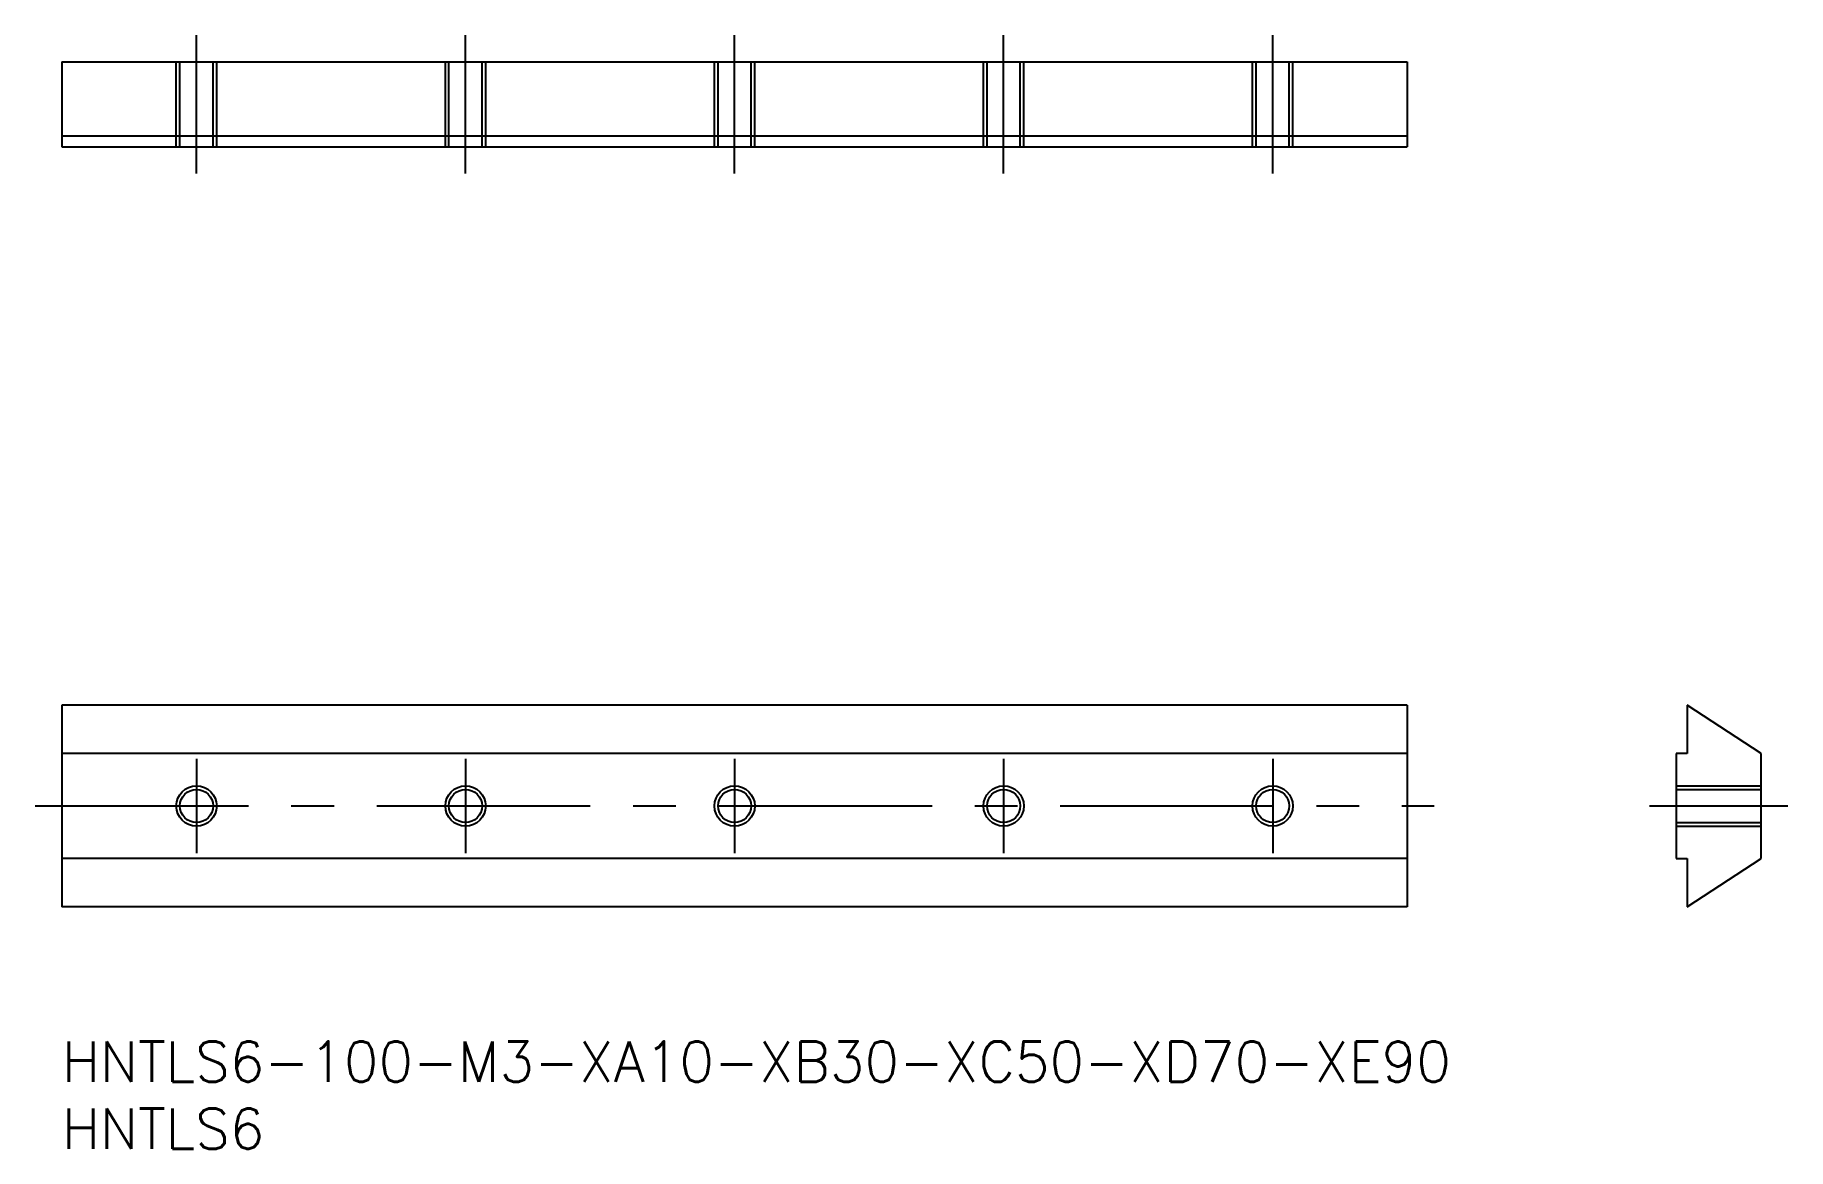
# Model space of a CAD drawing. Extents: x -2 to 128, y -8 to 75.
import ezdxf

# ---------------------------------------------------------------- set-up
doc = ezdxf.new("R2010")
doc.units = 0
doc.header["$LTSCALE"] = 0.5
doc.linetypes.add('CENTER', pattern=[50.8, 31.75, -6.35, 6.35, -6.35])
doc.linetypes.add('DASHED', pattern=[19.05, 12.7, -6.35])
for name, color, linetype in [('MSM_CENTER', 1, 'CENTER'), ('MSM_CONTINUOUS', 7, 'CONTINUOUS'), ('MSM_DASHED', 4, 'DASHED'), ('MSM_NARROW', 5, 'CONTINUOUS'), ('MSM_PART_NUMBER', 7, 'CONTINUOUS')]:
    doc.layers.add(name, color=color, linetype=linetype)
doc.styles.get("Standard").update_dxf_attribs({"font": 'txt.shx', "height": 3, "bigfont": 'bigfont.shx'})

# ---------------------------------------------------------------- blocks, each defined once
blk = doc.blocks.new('*U25')
at = {"layer": 'MSM_PART_NUMBER'}
blk.add_text('HNTLS6-100-M3-XA10-XB30-XC50-XD70-XE90', height=3, dxfattribs=at).set_placement((0, -3))
blk = doc.blocks.new('*U26')
at = {"layer": 'MSM_PART_NUMBER'}
blk.add_text('HNTLS6', height=3, dxfattribs=at).set_placement((0, -8))

msp = doc.modelspace()

# ---------------------------------------------------------------- linework, layer by layer
at = {"layer": 'MSM_CENTER'}
for p, q in [((10, 64.52), (10, 74.82)), ((30, 64.52), (30, 74.82)), ((50, 64.52), (50, 74.82)), ((70, 64.52), (70, 74.82)), ((90, 64.52), (90, 74.82)), ((10, 21), (10, 14)), ((30, 21), (30, 14)), ((50, 21), (50, 14)), ((70, 21), (70, 14)), ((90, 21), (90, 14)), ((-2, 17.5), (102, 17.5)), ((118, 17.5), (128.3, 17.5))]:
    msp.add_line(p, q, dxfattribs=at)
at = {"layer": 'MSM_CONTINUOUS'}
for p, q in [((0, 72.82), (0, 66.52)), ((0, 72.82), (100, 72.82)), ((100, 72.82), (100, 66.52)), ((0, 67.32), (100, 67.32)), ((0, 66.52), (100, 66.52)), ((0, 25), (0, 10)), ((100, 25), (0, 25)), ((100, 25), (100, 10)), ((126.3, 21.4), (120.8, 25)), ((120.8, 25), (120.8, 21.4)), ((100, 21.4), (0, 21.4)), ((120.8, 21.4), (120, 21.4)), ((120, 21.4), (120, 13.6)), ((126.3, 13.6), (126.3, 21.4)), ((100, 13.6), (0, 13.6)), ((120, 13.6), (120.8, 13.6)), ((120.8, 13.6), (120.8, 10)), ((120.8, 10), (126.3, 13.6)), ((100, 10), (0, 10))]:
    msp.add_line(p, q, dxfattribs=at)
for centre in [(10, 17.5), (30, 17.5), (50, 17.5), (70, 17.5), (90, 17.5)]:
    msp.add_circle(centre, 1.23, dxfattribs=at)
at = {"layer": 'MSM_DASHED'}
for p, q in [((8.5, 66.52), (8.5, 72.82)), ((8.77, 66.52), (8.77, 72.82)), ((11.23, 66.52), (11.23, 72.82)), ((11.5, 66.52), (11.5, 72.82)), ((28.5, 66.52), (28.5, 72.82)), ((28.77, 66.52), (28.77, 72.82)), ((31.23, 66.52), (31.23, 72.82)), ((31.5, 66.52), (31.5, 72.82)), ((48.5, 66.52), (48.5, 72.82)), ((48.77, 66.52), (48.77, 72.82)), ((51.23, 66.52), (51.23, 72.82)), ((51.5, 66.52), (51.5, 72.82)), ((68.5, 66.52), (68.5, 72.82)), ((68.77, 66.52), (68.77, 72.82)), ((71.23, 66.52), (71.23, 72.82)), ((71.5, 66.52), (71.5, 72.82)), ((88.5, 66.52), (88.5, 72.82)), ((88.77, 66.52), (88.77, 72.82)), ((91.23, 66.52), (91.23, 72.82)), ((91.5, 66.52), (91.5, 72.82)), ((120, 19), (126.3, 19)), ((120, 18.73), (126.3, 18.73)), ((120, 16.27), (126.3, 16.27)), ((120, 16), (126.3, 16))]:
    msp.add_line(p, q, dxfattribs=at)
at = {"layer": 'MSM_NARROW'}
for centre in [(10, 17.5), (30, 17.5), (50, 17.5), (70, 17.5), (90, 17.5)]:
    msp.add_circle(centre, 1.5, dxfattribs=at)

# ---------------------------------------------------------------- block references
at = {"layer": 'MSM_CONTINUOUS'}
for name in ['*U25', '*U26']:
    msp.add_blockref(name, (0, 0), dxfattribs=at)

doc.saveas('drawing.dxf')
